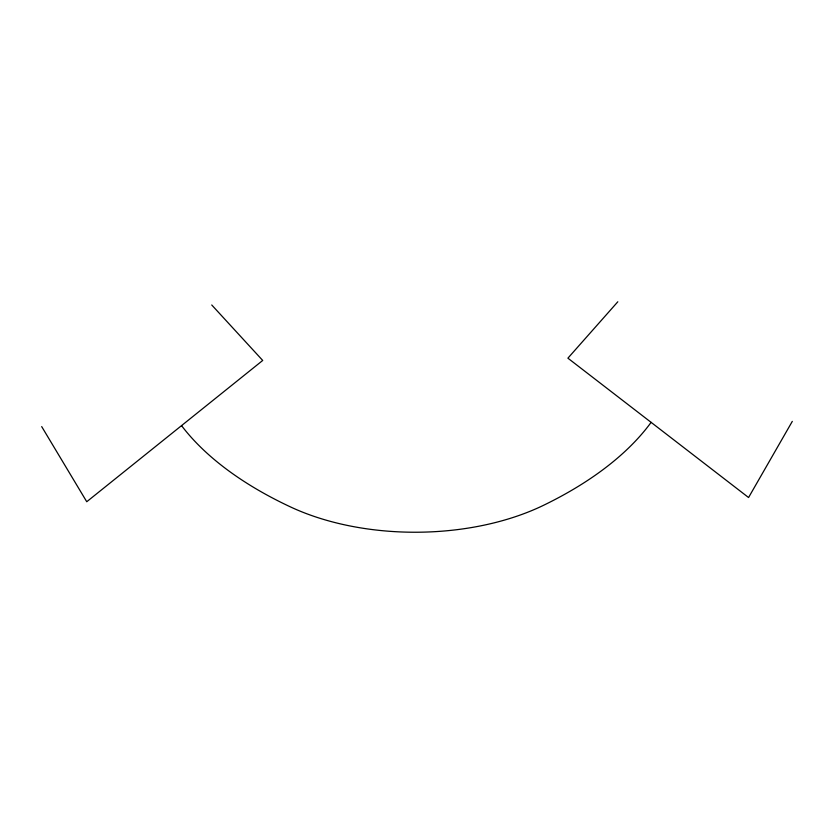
<?xml version="1.0" encoding="UTF-8"?>
<svg xmlns="http://www.w3.org/2000/svg" width="834" height="834" viewBox="0 0 834 834"><rect width="100%" height="100%" fill="white"/><g stroke="black" fill="none" stroke-linecap="round" stroke-linejoin="round"><path stroke-width="1.25" d="M792.3 421.368L748.567 497.523L567.902 358.172L617.817 301.772M211.742 304.983L262.71 360.455L86.746 501.734L41.7 426.601M181.541 425.621A382.952 197.293 2.7 0 0 290.336 506.853A196.709 111.433 -0.3 0 0 543.664 505.248A381.326 197.012 -3.4 0 0 651.104 422.358"/></g></svg>
